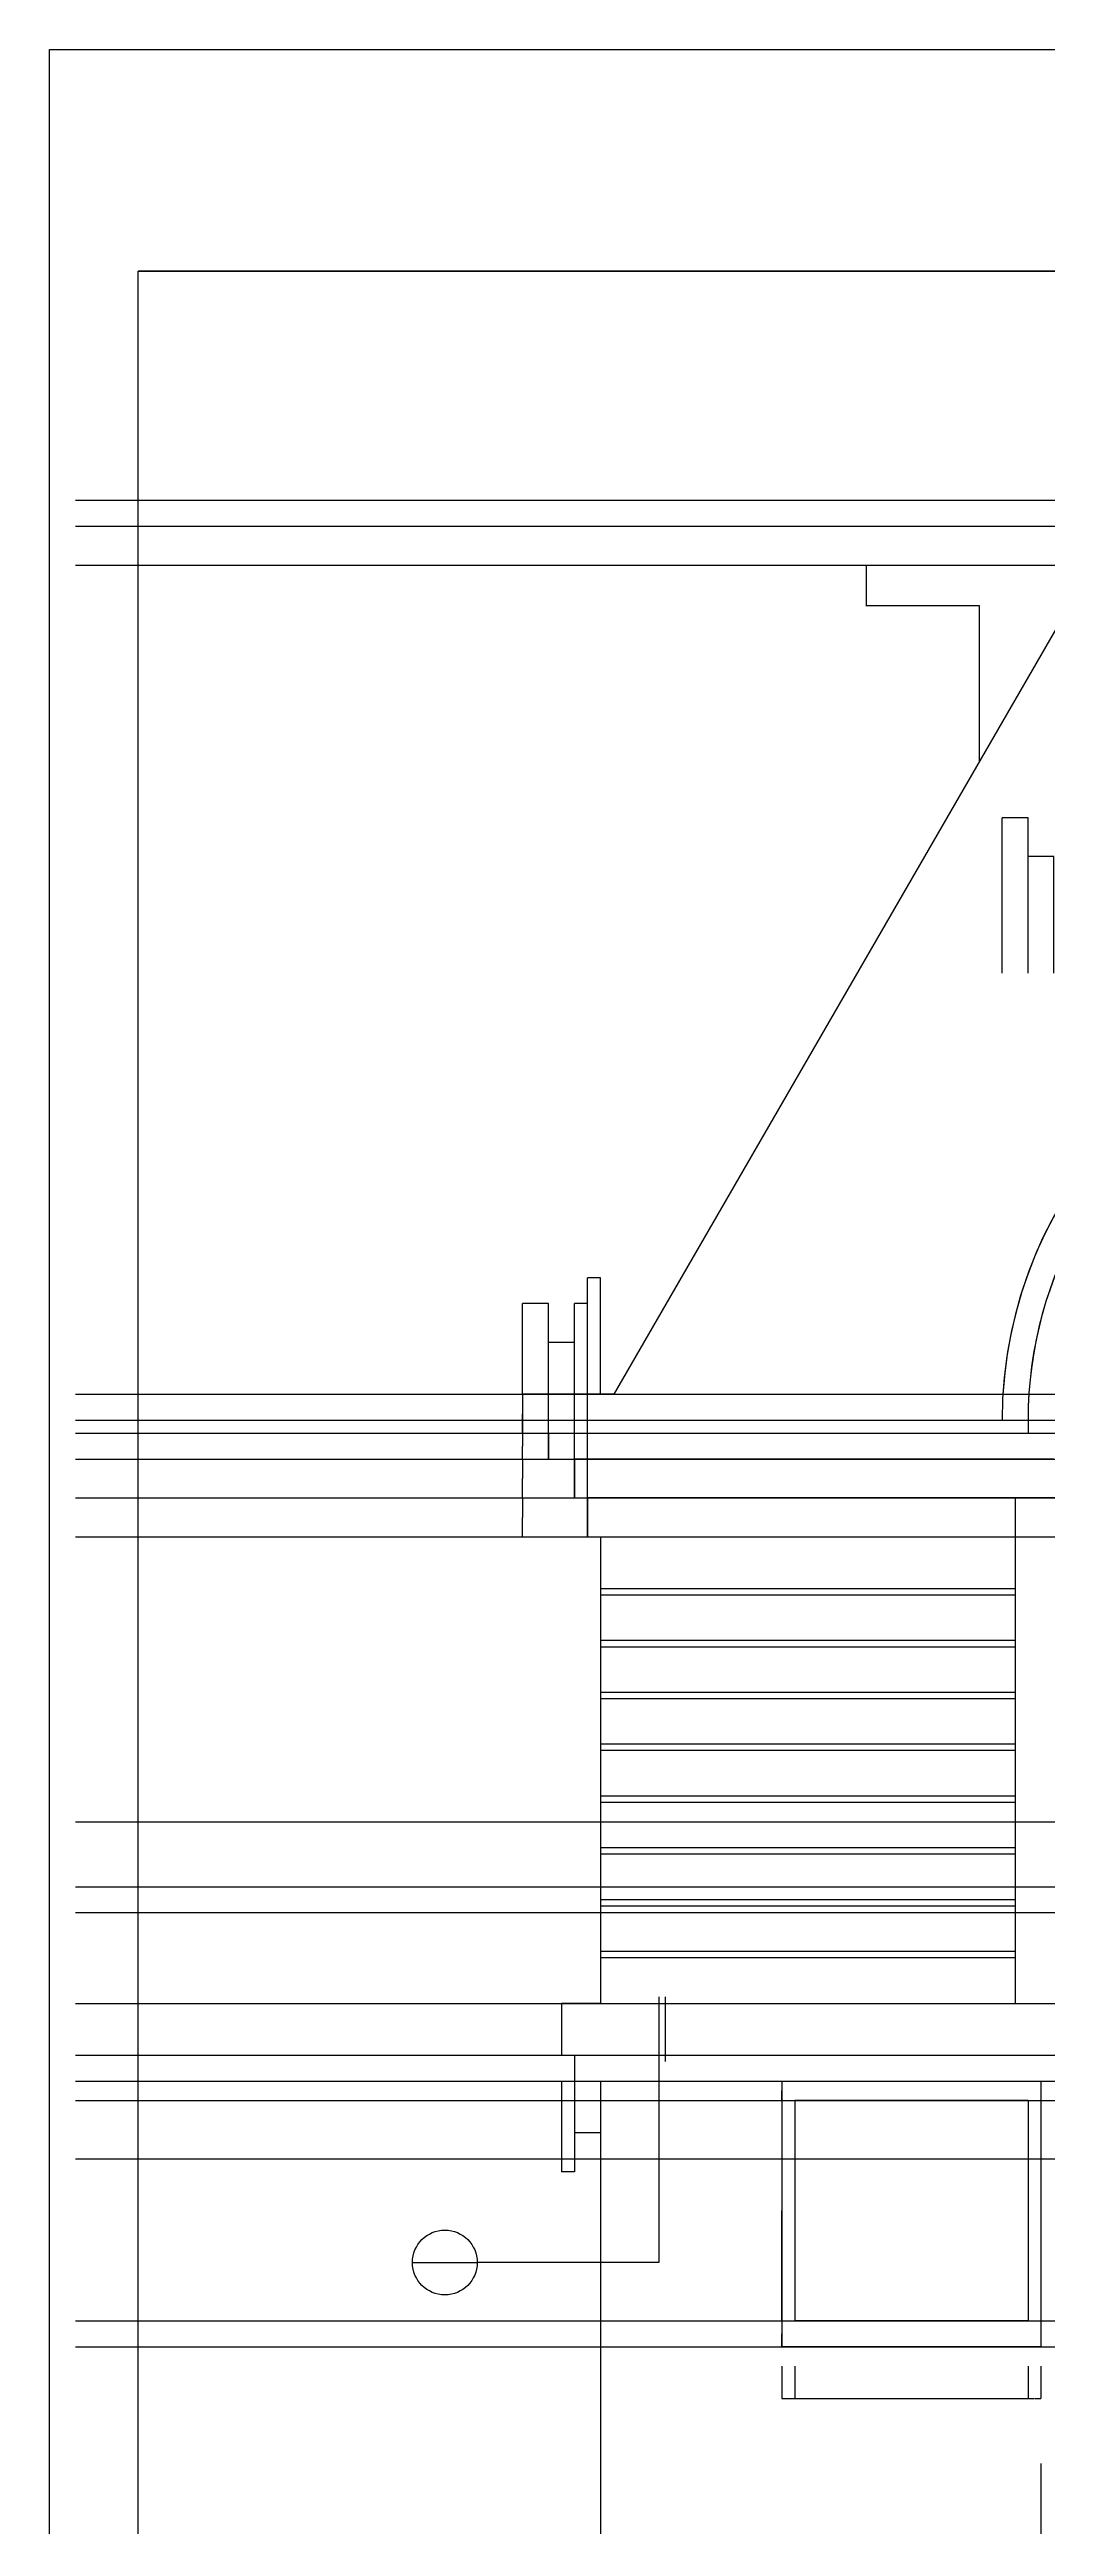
# Model space of a CAD drawing. Header units: metres. Extents: x -8000 to 49737, y -10600 to 18128.
# Drawn here: x -8000 to -300, y -987 to 18128 of the extents above; entities that cross this region are included whole.
import ezdxf

# ---------------------------------------------------------------- set-up
doc = ezdxf.new("R2010")
doc.units = ezdxf.units.M
for name, color, linetype in [('AXIS', 3, 'Continuous'), ('DOTE', 1, 'Continuous'), ('LINE', 2, 'Continuous'), ('PUB_DIM', 3, 'Continuous')]:
    doc.layers.add(name, color=color, linetype=linetype)
doc.dimstyles.get("Standard").update_dxf_attribs({"dimtxt": 2.5, "dimasz": 2.5, "dimexe": 1.25, "dimexo": 0.625, "dimtad": 1, "dimcen": 2.5, "dimazin": 3, "dimtfac": 1, "dimtmove": 0, "dimatfit": 3})

# ---------------------------------------------------------------- blocks, each defined once
blk = doc.blocks.new('_INDEX')
blk.add_line((-0.5, 0), (0.5, 0))
blk.add_circle((0, 0), 0.5)
blk = doc.blocks.new('*D81')
for p, q in [((-4350, 7750), (-4350, 7600)), ((-4350.25, 7600), (-4350.5, 7600)), ((-4350, 7450), (-4350, 7600)), ((-4350, 7600), (-4350, 7600)), ((-4349.75, 7600), (-4349.5, 7600))]:
    blk.add_line(p, q)
at = {"layer": 'Defpoints'}
for p in [(-4350, 7750), (-4350, 7600), (-4350, 7450)]:
    blk.add_point(p, dxfattribs=at)
at = {"layer": 'AXIS', "insert": (-4350, 7601.125), "char_height": 1, "attachment_point": 5}
blk.add_mtext('0', dxfattribs=at)
blk = doc.blocks.new('*D82')
for p, q in [((-4350.25, 7100), (-4350.5, 7100)), ((-4350, 7250), (-4350, 7100)), ((-4350, 6950), (-4350, 7100)), ((-4350, 7100), (-4350, 7100)), ((-4349.75, 7100), (-4349.5, 7100))]:
    blk.add_line(p, q)
at = {"layer": 'Defpoints'}
for p in [(-4350, 7250), (-4350, 7100), (-4350, 6950)]:
    blk.add_point(p, dxfattribs=at)
at = {"layer": 'AXIS', "insert": (-4350, 7101.125), "char_height": 1, "attachment_point": 5}
blk.add_mtext('0', dxfattribs=at)
blk = doc.blocks.new('*D83')
for p, q in [((-4350, 6950), (-4350, 6800)), ((-4350.25, 6800), (-4350.5, 6800)), ((-4350, 6650), (-4350, 6800)), ((-4350, 6800), (-4350, 6800)), ((-4349.75, 6800), (-4349.5, 6800))]:
    blk.add_line(p, q)
at = {"layer": 'Defpoints'}
for p in [(-4350, 6950), (-4350, 6800), (-4350, 6650)]:
    blk.add_point(p, dxfattribs=at)
at = {"layer": 'AXIS', "insert": (-4350, 6801.125), "char_height": 1, "attachment_point": 5}
blk.add_mtext('0', dxfattribs=at)
blk = doc.blocks.new('*D84')
for p, q in [((-4350.25, 7350), (-4350.5, 7350)), ((-4350, 7450), (-4350, 7350)), ((-4350, 7250), (-4350, 7350)), ((-4350, 7350), (-4350, 7350)), ((-4349.75, 7350), (-4349.5, 7350))]:
    blk.add_line(p, q)
at = {"layer": 'Defpoints'}
for p in [(-4350, 7450), (-4350, 7350), (-4350, 7250)]:
    blk.add_point(p, dxfattribs=at)
at = {"layer": 'AXIS', "insert": (-4350, 7351.125), "char_height": 1, "attachment_point": 5}
blk.add_mtext('0', dxfattribs=at)
blk = doc.blocks.new('*D85')
for p, q in [((-4251.5, 8450), (-4350.25, 8450)), ((-4350, 7750), (-4350, 8450)), ((-4149.75, 8450), (-4248.5, 8450)), ((-4150, 7250), (-4150, 8450))]:
    blk.add_line(p, q)
at = {"layer": 'Defpoints'}
for p in [(-4150, 8450), (-4350, 7750), (-4150, 7250)]:
    blk.add_point(p, dxfattribs=at)
at = {"layer": 'AXIS', "insert": (-4250, 8450), "char_height": 1, "attachment_point": 5}
blk.add_mtext('200', dxfattribs=at)
blk = doc.blocks.new('*D86')
for p, q in [((-4051.5, 8150), (-4150.25, 8150)), ((-4150, 7750), (-4150, 8150)), ((-3949.75, 8150), (-4048.5, 8150)), ((-3950, 6950), (-3950, 8150))]:
    blk.add_line(p, q)
at = {"layer": 'Defpoints'}
for p in [(-3950, 8150), (-4150, 7750), (-3950, 6950)]:
    blk.add_point(p, dxfattribs=at)
at = {"layer": 'AXIS', "insert": (-4050, 8150), "char_height": 1, "attachment_point": 5}
blk.add_mtext('200', dxfattribs=at)
blk = doc.blocks.new('*D87')
for p, q in [((-3901.5, 8450), (-3950.25, 8450)), ((-3950, 7750), (-3950, 8450)), ((-3849.75, 8450), (-3898.5, 8450)), ((-3850, 6650), (-3850, 8450))]:
    blk.add_line(p, q)
at = {"layer": 'Defpoints'}
for p in [(-3850, 8450), (-3950, 7750), (-3850, 6650)]:
    blk.add_point(p, dxfattribs=at)
at = {"layer": 'AXIS', "insert": (-3900, 8450), "char_height": 1, "attachment_point": 5}
blk.add_mtext('100', dxfattribs=at)
blk = doc.blocks.new('*D88')
for p, q in [((-3801.5, 8650), (-3850.25, 8650)), ((-3850, 7750), (-3850, 8650)), ((-3749.75, 8650), (-3798.5, 8650)), ((-3750, 7750), (-3750, 8650))]:
    blk.add_line(p, q)
at = {"layer": 'Defpoints'}
for p in [(-3750, 8650), (-3850, 7750), (-3750, 7750)]:
    blk.add_point(p, dxfattribs=at)
at = {"layer": 'AXIS', "insert": (-3800, 8650), "char_height": 1, "attachment_point": 5}
blk.add_mtext('100', dxfattribs=at)
blk = doc.blocks.new('*D89')
for p, q in [((-2350, 600), (-2350, 500)), ((-2350.25, 500), (-2350.5, 500)), ((-2350, 400), (-2350, 500)), ((-2350, 500), (-2350, 500)), ((-2349.75, 500), (-2349.5, 500))]:
    blk.add_line(p, q)
at = {"layer": 'Defpoints'}
for p in [(-2350, 600), (-2350, 500), (-2350, 400)]:
    blk.add_point(p, dxfattribs=at)
at = {"layer": 'AXIS', "insert": (-2350, 501.125), "char_height": 1, "attachment_point": 5}
blk.add_mtext('0', dxfattribs=at)
blk = doc.blocks.new('*D90')
for p, q in [((-2350, 2300), (-2350, 1450)), ((-2350.25, 1450), (-2350.5, 1450)), ((-2350, 600), (-2350, 1450)), ((-2350, 1450), (-2350, 1450)), ((-2349.75, 1450), (-2349.5, 1450))]:
    blk.add_line(p, q)
at = {"layer": 'Defpoints'}
for p in [(-2350, 2300), (-2350, 1450), (-2350, 600)]:
    blk.add_point(p, dxfattribs=at)
at = {"layer": 'AXIS', "insert": (-2350, 1451.125), "char_height": 1, "attachment_point": 5}
blk.add_mtext('0', dxfattribs=at)
blk = doc.blocks.new('*D91')
for p, q in [((-2350.25, 2375), (-2350.5, 2375)), ((-2350, 2450), (-2350, 2375)), ((-2350, 2300), (-2350, 2375)), ((-2350, 2375), (-2350, 2375)), ((-2349.75, 2375), (-2349.5, 2375))]:
    blk.add_line(p, q)
at = {"layer": 'Defpoints'}
for p in [(-2350, 2450), (-2350, 2375), (-2350, 2300)]:
    blk.add_point(p, dxfattribs=at)
at = {"layer": 'AXIS', "insert": (-2350, 2376.125), "char_height": 1, "attachment_point": 5}
blk.add_mtext('0', dxfattribs=at)
blk = doc.blocks.new('*D92')
for p, q in [((-450, 250), (-450, 0)), ((-350, 250), (-350, 0)), ((-398.5, 0), (-350.25, 0)), ((-449.75, 0), (-401.5, 0))]:
    blk.add_line(p, q)
at = {"layer": 'Defpoints'}
for p in [(-450, 250), (-350, 250), (-450, 0)]:
    blk.add_point(p, dxfattribs=at)
at = {"layer": 'AXIS', "insert": (-400, 0), "char_height": 1, "attachment_point": 5}
blk.add_mtext('100', dxfattribs=at)
blk = doc.blocks.new('*D93')
for p, q in [((-2250, 250), (-2250, 0)), ((-450, 250), (-450, 0)), ((-1348, 0), (-450.25, 0)), ((-2249.75, 0), (-1352, 0))]:
    blk.add_line(p, q)
at = {"layer": 'Defpoints'}
for p in [(-2250, 250), (-450, 250), (-2250, 0)]:
    blk.add_point(p, dxfattribs=at)
at = {"layer": 'AXIS', "insert": (-1350, 0), "char_height": 1, "attachment_point": 5}
blk.add_mtext('1800', dxfattribs=at)
blk = doc.blocks.new('*D94')
for p, q in [((-2350, 250), (-2350, 0)), ((-2250, 250), (-2250, 0)), ((-2298.5, 0), (-2250.25, 0)), ((-2349.75, 0), (-2301.5, 0))]:
    blk.add_line(p, q)
at = {"layer": 'Defpoints'}
for p in [(-2350, 250), (-2250, 250), (-2350, 0)]:
    blk.add_point(p, dxfattribs=at)
at = {"layer": 'AXIS', "insert": (-2300, 0), "char_height": 1, "attachment_point": 5}
blk.add_mtext('100', dxfattribs=at)
blk = doc.blocks.new('*D96')
for p, q in [((-350, -500), (-350, -1050)), ((150, -500), (150, -1050)), ((-349.75, -1050), (-101.5, -1050)), ((-98.5, -1050), (149.75, -1050))]:
    blk.add_line(p, q)
at = {"layer": 'Defpoints'}
for p in [(-350, -500), (150, -500), (-350, -1050)]:
    blk.add_point(p, dxfattribs=at)
at = {"layer": 'AXIS', "insert": (-100, -1050), "char_height": 1, "attachment_point": 5}
blk.add_mtext('500', dxfattribs=at)
blk = doc.blocks.new('*D124')
for p, q in [((-551.5, 12200), (-650.25, 12200)), ((-650, 11000), (-650, 12200)), ((-449.75, 12200), (-548.5, 12200)), ((-450, 11000), (-450, 12200))]:
    blk.add_line(p, q)
at = {"layer": 'Defpoints'}
for p in [(-450, 12200), (-650, 11000), (-450, 11000)]:
    blk.add_point(p, dxfattribs=at)
at = {"layer": 'AXIS', "insert": (-550, 12200), "char_height": 1, "attachment_point": 5}
blk.add_mtext('200', dxfattribs=at)
blk = doc.blocks.new('*D125')
for p, q in [((-351.5, 11900), (-450.25, 11900)), ((-450, 11000), (-450, 11900)), ((-249.75, 11900), (-348.5, 11900)), ((-250, 11000), (-250, 11900))]:
    blk.add_line(p, q)
at = {"layer": 'Defpoints'}
for p in [(-250, 11900), (-450, 11000), (-250, 11000)]:
    blk.add_point(p, dxfattribs=at)
at = {"layer": 'AXIS', "insert": (-350, 11900), "char_height": 1, "attachment_point": 5}
blk.add_mtext('200', dxfattribs=at)
blk = doc.blocks.new('*D128')
for p, q in [((-1700, 14150), (-1700, 13834.49)), ((-1264, 13834.49), (-1700.25, 13834.49)), ((-824.75, 13834.49), (-1261, 13834.49)), ((-825, 12634.46), (-825, 13834.49))]:
    blk.add_line(p, q)
at = {"layer": 'Defpoints'}
for p in [(-1700, 14150), (-825, 13834.49), (-825, 12634.46)]:
    blk.add_point(p, dxfattribs=at)
at = {"layer": 'AXIS', "insert": (-1262.5, 13834.49), "char_height": 1, "attachment_point": 5}
blk.add_mtext('875', dxfattribs=at)
blk = doc.blocks.new('*D140')
for p, q in [((-3950, 2450), (-3950, 2050)), ((-3750, 2450), (-3750, 2050)), ((-3851.5, 2050), (-3950.25, 2050)), ((-3749.75, 2050), (-3848.5, 2050))]:
    blk.add_line(p, q)
at = {"layer": 'Defpoints'}
for p in [(-3950, 2450), (-3750, 2450), (-3750, 2050)]:
    blk.add_point(p, dxfattribs=at)
at = {"layer": 'AXIS', "insert": (-3850, 2050), "char_height": 1, "attachment_point": 5}
blk.add_mtext('200', dxfattribs=at)
blk = doc.blocks.new('*D141')
for p, q in [((-4050, 2450), (-4050, 1750)), ((-3950, 2450), (-3950, 1750)), ((-4001.5, 1750), (-4050.25, 1750)), ((-3949.75, 1750), (-3998.5, 1750))]:
    blk.add_line(p, q)
at = {"layer": 'Defpoints'}
for p in [(-4050, 2450), (-3950, 2450), (-3950, 1750)]:
    blk.add_point(p, dxfattribs=at)
at = {"layer": 'AXIS', "insert": (-4000, 1750), "char_height": 1, "attachment_point": 5}
blk.add_mtext('100', dxfattribs=at)

msp = doc.modelspace()

# ---------------------------------------------------------------- linework, layer by layer
msp.add_line((11630.8, 16418), (-7316, 16418))
for points in [[(-8000, 18128), (12314.8, 18128), (12314.8, -10600), (-8000, -10600)], [(-7316, 16418), (11630.8, 16418), (11630.8, -9916), (-7316, -9916)]]:
    msp.add_lwpolyline(points, close=True)
msp.add_lwpolyline([(11630.8, 16418), (11630.8, -9916), (-7316, -9916), (-7316, 16418), (11630.8, 16418)])
at = {"layer": 'DOTE'}
for p, q in [((-7800, 14650), (12900, 14650)), ((-7800, 14450), (12900, 14450)), ((-7800, 14150), (12900, 14150)), ((-7800, 7750), (12900, 7750)), ((-7800, 7750), (12900, 7750)), ((-7800, 7550), (12900, 7550)), ((-7800, 7450), (12900, 7450)), ((-7800, 7450), (12900, 7450)), ((-7800, 7450), (12900, 7450)), ((-7800, 7250), (12900, 7250)), ((-7800, 6950), (12900, 6950)), ((-7800, 6650), (12900, 6650)), ((-7800, 4450), (12900, 4450)), ((-7800, 3950), (12900, 3950)), ((-7800, 3750), (12900, 3750)), ((-7800, 3050), (12900, 3050)), ((-7800, 2650), (12900, 2650)), ((-7800, 2450), (12900, 2450)), ((-7800, 2300), (12900, 2300)), ((-7800, 1850), (12900, 1850)), ((-7800, 1850), (12900, 1850)), ((-7800, 1850), (12900, 1850)), ((-7800, 600), (12900, 600)), ((-7800, 400), (12900, 400))]:
    msp.add_line(p, q, dxfattribs=at)
at = {"layer": 'LINE'}
for p, q in [((-3645.04, 7750), (-643.93, 7750)), ((-4150, 7450), (-448.39, 7450)), ((-250, 7250), (-3950, 7250)), ((50, 6950), (-3850, 6950)), ((-550, 6950), (-550, 3050)), ((-3750, 6650), (2650, 6650)), ((-550, 6650), (-550, 6250)), ((-550, 6250), (-3750, 6250)), ((-550, 6200), (-3750, 6200)), ((-550, 5850), (-3750, 5850)), ((-550, 5800), (-3750, 5800)), ((-550, 5450), (-3750, 5450)), ((-550, 5400), (-3750, 5400)), ((-550, 5050), (-3750, 5050)), ((-550, 5000), (-3750, 5000)), ((-550, 4650), (-3750, 4650)), ((-550, 4600), (-3750, 4600)), ((-550, 4250), (-3750, 4250)), ((-550, 4200), (-3750, 4200)), ((-550, 3850), (-3750, 3850)), ((-550, 3800), (-3750, 3800)), ((-550, 3450), (-3750, 3450)), ((-550, 3400), (-3750, 3400)), ((-3750, 3050), (2650, 3050)), ((-3950, 2650), (2650, 2650)), ((-3750, 2450), (2650, 2450)), ((-2350, 2450), (-2350, 400)), ((-450, 2300), (-2250, 2300)), ((-2250, 2300), (-2250, 600)), ((-450, 2300), (-450, 600)), ((-350, 2450), (-350, 400)), ((-450, 600), (-2250, 600)), ((-350, 400), (-2350, 400))]:
    msp.add_line(p, q, dxfattribs=at)
for points in [[(2650, 14650), (-150, 14650), (-150, 14450), (50, 14450), (50, 14150), (-3645.04, 7750), (-4350, 7750), (-4350, 7450), (-4150, 7450), (-4150, 7250), (-3950, 7250), (-3950, 6950), (-3850, 6950), (-3850, 6650), (-3750, 6650), (-3750, 3050), (-4050, 3050)], [(-4050, 3050), (-4050, 2650), (-3950, 2650), (-3950, 2450), (-3750, 2450), (-3750, -1350)]]:
    msp.add_lwpolyline(points, dxfattribs=at)
for radius, start, end in [(3300, 3.47, 180), (3300, 0, 176.53), (3100, 358.15, 180), (3100, 0, 181.85)]:
    msp.add_arc((2650, 7550), radius, start, end, dxfattribs=at)
at = {"layer": 'PUB_DIM'}
for p, q in [((-3300, 3100), (-3300, 1050)), ((-3300, 1050), (-4700, 1050))]:
    msp.add_line(p, q, dxfattribs=at)
msp.add_lwpolyline([(-3250, 3100), (-3250, 2600)], dxfattribs=at)

# ---------------------------------------------------------------- block references
at = {"layer": 'PUB_DIM', "xscale": 500, "yscale": 500, "zscale": 500}
msp.add_blockref('_INDEX', (-4950, 1050), dxfattribs=at)

# ---------------------------------------------------------------- dimensions: what is measured, and where the dimension line sits
at = {"layer": 'AXIS'}
for base, p1, p2, picture, middle in [((-825, 13834.49), (-825, 12634.46), (-1700, 14150), '*D128', (-1262.5, 13834.49)), ((-450, 12200), (-450, 11000), (-650, 11000), '*D124', (-550, 12200)), ((-250, 11900), (-250, 11000), (-450, 11000), '*D125', (-350, 11900)), ((-3750, 8650), (-3750, 7750), (-3850, 7750), '*D88', (-3800, 8650)), ((-4150, 8450), (-4150, 7250), (-4350, 7750), '*D85', (-4250, 8450)), ((-3850, 8450), (-3850, 6650), (-3950, 7750), '*D87', (-3900, 8450)), ((-3950, 8150), (-3950, 6950), (-4150, 7750), '*D86', (-4050, 8150)), ((-4350, 7600), (-4350, 7750), (-4350, 7450), '*D81', (-4350, 7601.125)), ((-4350, 7350), (-4350, 7450), (-4350, 7250), '*D84', (-4350, 7351.125)), ((-4350, 7100), (-4350, 7250), (-4350, 6950), '*D82', (-4350, 7101.125)), ((-4350, 6800), (-4350, 6950), (-4350, 6650), '*D83', (-4350, 6801.125)), ((-3950, 1750), (-3950, 2450), (-4050, 2450), '*D141', (-4000, 1750)), ((-3750, 2050), (-3750, 2450), (-3950, 2450), '*D140', (-3850, 2050)), ((-2350, 2375), (-2350, 2450), (-2350, 2300), '*D91', (-2350, 2376.125)), ((-2350, 1450), (-2350, 2300), (-2350, 600), '*D90', (-2350, 1451.125)), ((-2350, 500), (-2350, 600), (-2350, 400), '*D89', (-2350, 501.125)), ((-2350, 0), (-2350, 250), (-2250, 250), '*D94', (-2300, 0)), ((-2250, 0), (-2250, 250), (-450, 250), '*D93', (-1350, 0)), ((-450, 0), (-450, 250), (-350, 250), '*D92', (-400, 0)), ((-350, -1050), (-350, -500), (150, -500), '*D96', (-100, -1050))]:
    dim = msp.add_linear_dim(base=base, p1=p1, p2=p2, dimstyle='Standard', dxfattribs=at)
    dim.commit()
    dim.dimension.update_dxf_attribs({"geometry": picture, "text_midpoint": middle})

doc.saveas('drawing.dxf')
